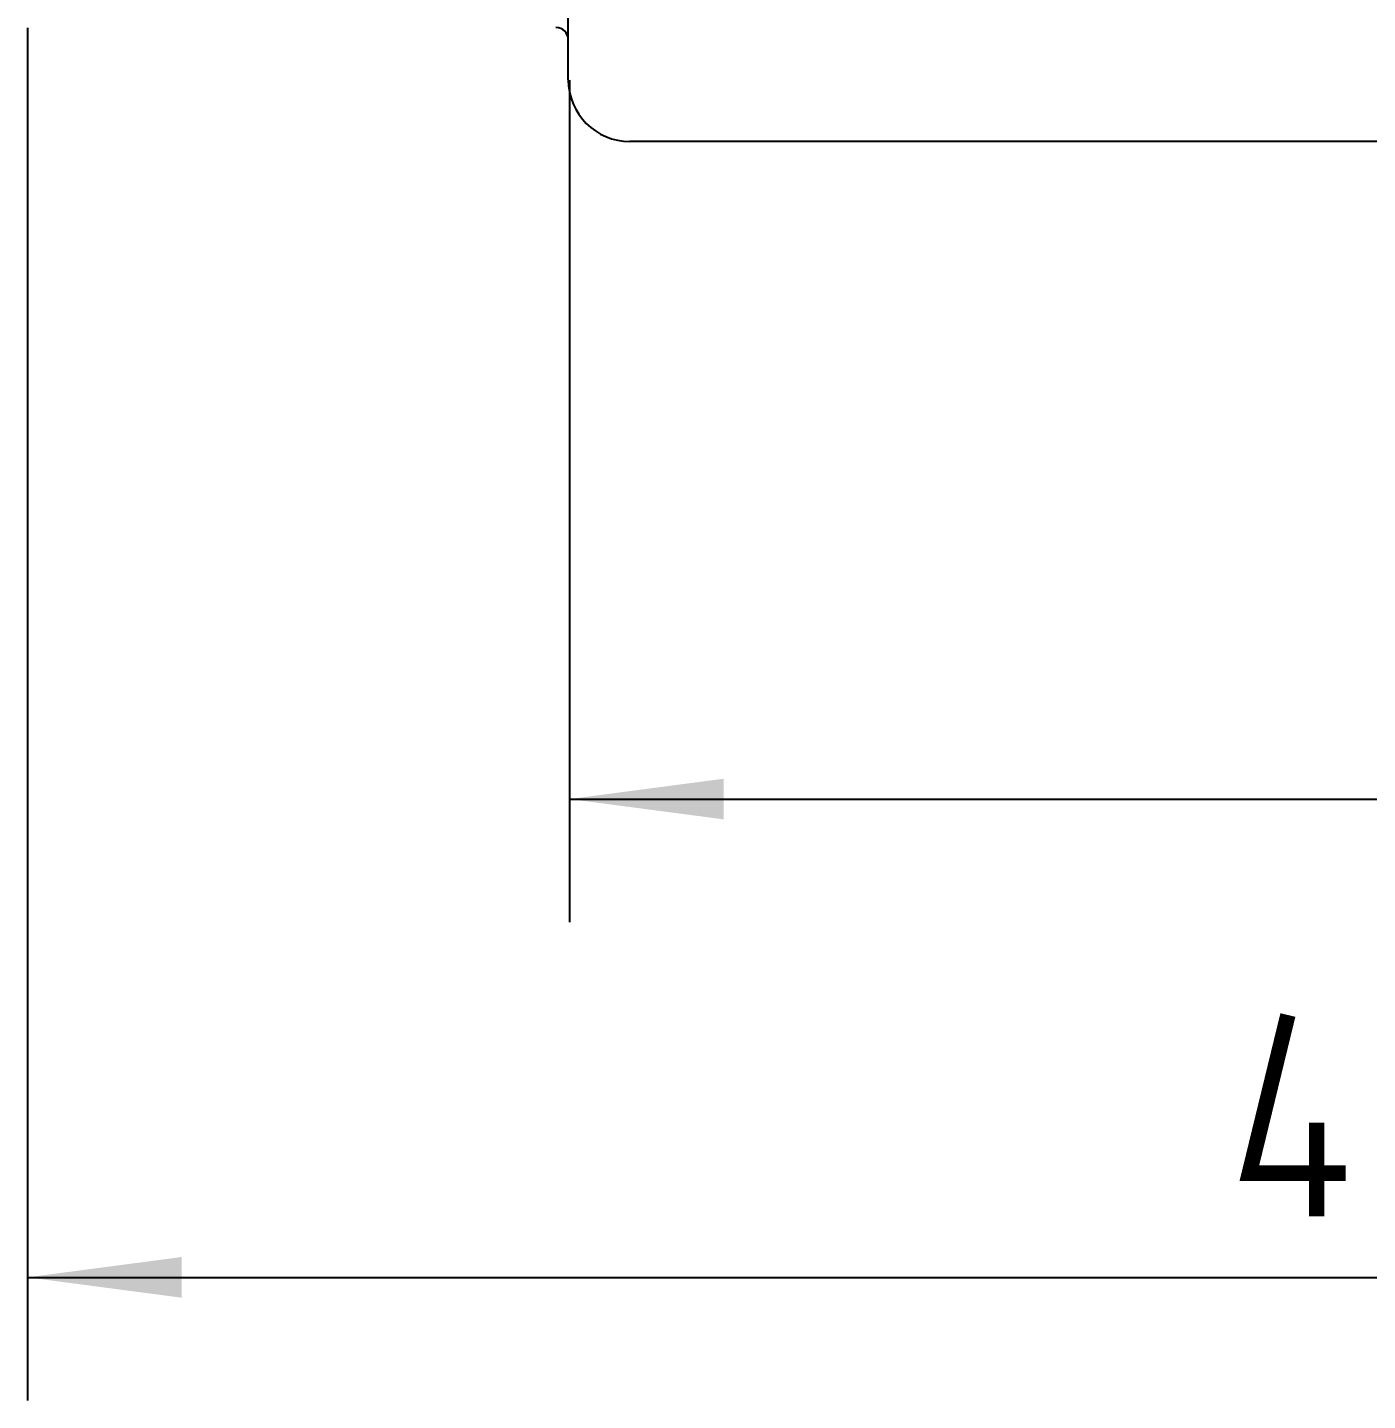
# Model space of a CAD drawing. Extents: x 0 to 420, y 0 to 297.
# Drawn here: x 131.43 to 153.18, y 141.39 to 163.68 of the extents above; entities that cross this region are included whole.
import ezdxf

# ---------------------------------------------------------------- set-up
doc = ezdxf.new("R2010")
doc.units = 0
doc.header["$LTSCALE"] = 23.1
doc.layers.get('0').update_dxf_attribs({"linetype": 'CONTINUOUS'})
doc.layers.add('10000_FRONT', color=7, linetype='CONTINUOUS')
doc.layers.add('10100_DIM_FRONT', color=7, linetype='CONTINUOUS')
doc.dimstyles.get("Standard").update_dxf_attribs({"dimtxt": 2.5, "dimasz": 2.5, "dimexe": 1.25, "dimexo": 0.625, "dimtad": 1, "dimcen": 2.5, "dimazin": 3, "dimtfac": 1, "dimtmove": 0, "dimatfit": 3})

# ---------------------------------------------------------------- blocks, each defined once
blk = doc.blocks.new('_FILLED')
at = {"color": 0, "linetype": 'BYBLOCK'}
blk.add_solid([(0, 0), (-1, 0.132), (-1, -0.132)], dxfattribs=at)
blk = doc.blocks.new('*D2')
at = {"layer": '10100_DIM_FRONT', "color": 7, "linetype": 'CONTINUOUS'}
for p, q in [((140.228, 162.82), (140.228, 149.15)), ((175.728, 162.82), (175.728, 149.15)), ((140.228, 151.15), (157.978, 151.15)), ((175.728, 151.15), (157.978, 151.15))]:
    blk.add_line(p, q, dxfattribs=at)
at = {"layer": '10100_DIM_FRONT', "color": 7, "linetype": 'CONTINUOUS', "xscale": 2.5, "yscale": 2.5, "zscale": 2.5, "rotation": 180}
blk.add_blockref('_FILLED', (140.228, 151.15), dxfattribs=at)
at = {"layer": '10100_DIM_FRONT', "color": 7, "linetype": 'CONTINUOUS', "xscale": 2.5, "yscale": 2.5, "zscale": 2.5}
blk.add_blockref('_FILLED', (175.728, 151.15), dxfattribs=at)
blk = doc.blocks.new('*D3')
at = {"layer": '10100_DIM_FRONT', "color": 7, "linetype": 'CONTINUOUS'}
for p, q in [((131.428, 163.67), (131.428, 141.385)), ((175.728, 162.82), (175.728, 141.385)), ((131.428, 143.385), (153.578, 143.385)), ((175.728, 143.385), (153.578, 143.385))]:
    blk.add_line(p, q, dxfattribs=at)
at = {"layer": '10100_DIM_FRONT', "color": 7, "linetype": 'CONTINUOUS', "xscale": 2.5, "yscale": 2.5, "zscale": 2.5, "rotation": 180}
blk.add_blockref('_FILLED', (131.428, 143.385), dxfattribs=at)
at = {"layer": '10100_DIM_FRONT', "color": 7, "linetype": 'CONTINUOUS', "xscale": 2.5, "yscale": 2.5, "zscale": 2.5}
blk.add_blockref('_FILLED', (175.728, 143.385), dxfattribs=at)

msp = doc.modelspace()

# ---------------------------------------------------------------- linework, layer by layer
at = {"layer": '10000_FRONT', "color": 7, "linetype": 'CONTINUOUS'}
for p, q in [((140.206, 162.826), (140.206, 250.826)), ((174.706, 161.826), (141.206, 161.826))]:
    msp.add_line(p, q, dxfattribs=at)
for centre, radius, start, end in [((140.006, 163.476), 0.2, 0, 90), ((141.206, 162.826), 1, 180, 270)]:
    msp.add_arc(centre, radius, start, end, dxfattribs=at)
at = {"layer": '10100_DIM_FRONT', "color": 7, "linetype": 'CONTINUOUS', "const_width": 0.25}
for points in [[(152.823, 145.077), (151.261, 145.077), (151.886, 147.644)], [(152.355, 144.377), (152.355, 145.894)]]:
    msp.add_lwpolyline(points, dxfattribs=at)

# ---------------------------------------------------------------- dimensions: what is measured, and where the dimension line sits
at = {"layer": '10100_DIM_FRONT', "color": 7, "linetype": 'CONTINUOUS'}
dim = msp.add_linear_dim(base=(131.428, 143.385), p1=(175.728, 162.82), p2=(131.428, 163.67), angle=180, dimstyle='Standard', dxfattribs=at)
dim.commit()
dim.dimension.update_dxf_attribs({"geometry": '*D3', "text_midpoint": (150.87, 144.26), "dimtype": 128})
dim = msp.add_linear_dim(base=(175.728, 151.15), p1=(140.228, 162.82), p2=(175.728, 162.82), dimstyle='Standard', dxfattribs=at)
dim.commit()
dim.dimension.update_dxf_attribs({"geometry": '*D2', "text_midpoint": (157.887, 152.025), "dimtype": 128})

doc.saveas('drawing.dxf')
